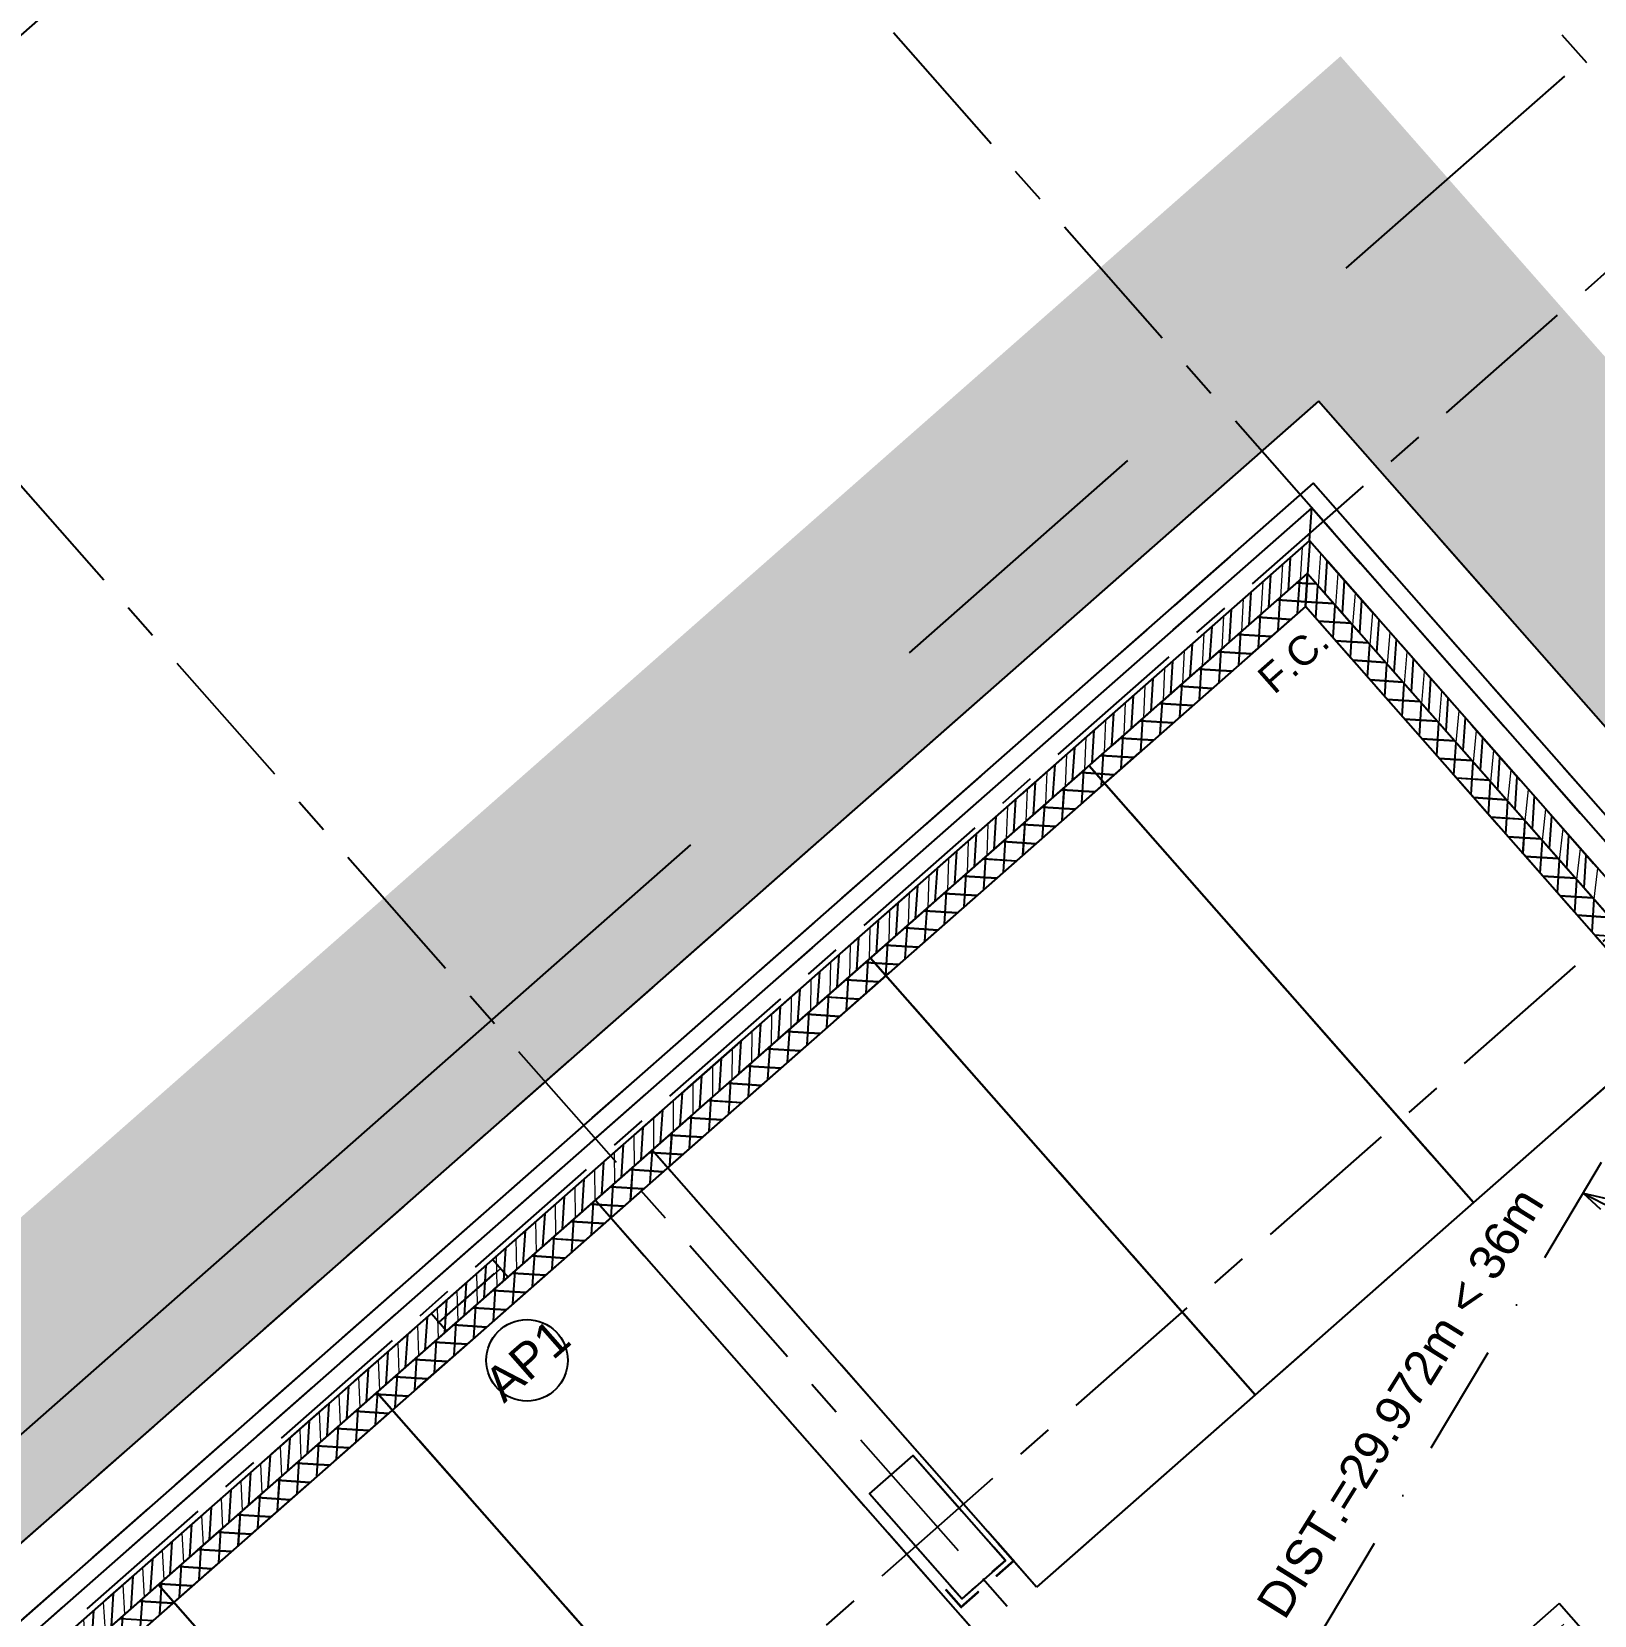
# Model space of a CAD drawing. Header units: millimetres. Extents: x 833946797 to 834440930, y 817746008 to 818399503.
# Drawn here: x 834311014 to 834324439, y 818022827 to 818036435 of the extents above; entities that cross this region are included whole.
import ezdxf
from ezdxf.enums import TextEntityAlignment as Align

# ---------------------------------------------------------------- set-up
doc = ezdxf.new("R2010")
doc.units = ezdxf.units.MM
doc.header["$LTSCALE"] = 100
for name, pattern in [('base plan(mm)$0$PHANTOM', [2.5, 1.25, -0.25, 0.25, -0.25, 0.25, -0.25]), ('DASHDOT2', [12.7, 6.35, -3.175, 0, -3.175]), ('Grid Line', [22.224999999999994, 12.7, -3.174999999999999, 3.174999999999999, -3.174999999999999]), ('Hidden', [9.524999999999999, 6.35, -3.175])]:
    doc.linetypes.add(name, pattern=pattern)
for name, color, linetype in [('+C-160', 160, 'Hidden'), ('A-COLS', 3, 'Continuous'), ('DLN020__', 6, 'Continuous'), ('DLN030_1', 1, 'Continuous'), ('DLN0401_', 7, 'Continuous'), ('DLN060__', 7, 'Continuous'), ('DLN210__', 7, 'Continuous'), ('DLN660', 1, 'Continuous'), ('DLN810__', 1, 'Continuous'), ('DLN914', 3, 'base plan(mm)$0$PHANTOM'), ('MOE', 6, 'DASHDOT2')]:
    doc.layers.add(name, color=color, linetype=linetype)
for name, color, linetype, lineweight in [('A-DOOR', 6, 'Continuous', 9), ('A-GENM', 6, 'Continuous', 9), ('A-WALL', 7, 'Continuous', 9), ('CORNER GUARD', 2, 'Continuous', 50)]:
    doc.layers.add(name, color=color, linetype=linetype, lineweight=lineweight)
doc.styles.add('3B50A-DLN-ARC-DWG-1002-P00-LB02$0$Standard', font='swiss.ttf')
doc.styles.get("Standard").update_dxf_attribs({"font": 'swiss.ttf'})
doc.styles.add('Swis721tBT', font='swissl.ttf')
doc.dimstyles.new('INTDIM', dxfattribs={"dimtxt": 200, "dimasz": 125, "dimexe": 100, "dimexo": 150, "dimgap": 80, "dimtad": 1, "dimdec": 0, "dimzin": 9, "dimdsep": 46, "dimtxsty": 'Swis721tBT', "dimblk": 'OPEN30', "dimcen": -125, "dimclrd": 256, "dimclre": 256, "dimclrt": 2, "dimaunit": 1, "dimadec": 1, "dimazin": 0, "dimtfac": 0.4444444444444444, "dimtdec": 0, "dimtix": 1, "dimtmove": 2, "dimatfit": 3, "dimldrblk": 'OPEN30', "dimfxl": 0, "dimtolj": 1, "dimlwd": -1, "dimlwe": -1, "dimarcsym": 0})
doc.dimstyles.new('INTDIM350', dxfattribs={"dimtxt": 350, "dimasz": 200, "dimexe": 100, "dimexo": 150, "dimgap": 100, "dimtad": 1, "dimdec": 0, "dimzin": 9, "dimdsep": 46, "dimtxsty": 'Swis721tBT', "dimblk": 'OPEN30', "dimcen": -125, "dimclrd": 256, "dimclre": 256, "dimclrt": 2, "dimaunit": 1, "dimadec": 1, "dimazin": 0, "dimtfac": 0.4444444444444444, "dimtdec": 0, "dimtix": 1, "dimtmove": 2, "dimatfit": 3, "dimldrblk": 'OPEN30', "dimfxl": 0, "dimtolj": 1, "dimlwd": -1, "dimlwe": -1, "dimarcsym": 0})
pattern_1 = [(86.3501958132782, (834380398.385704, 817998539.3520952), (-158.428018632318, 10.10571186200697), []), (176.3501958132782, (834380398.385704, 817998539.3520952), (-10.10571186200697, -158.428018632318), [])]

# ---------------------------------------------------------------- blocks, each defined once
blk = doc.blocks.new('_Open30')
at = {"color": 0, "linetype": 'ByBlock', "lineweight": -2}
for p, q in [((-1, 0.26794919), (0, 0)), ((0, 0), (-1, -0.26794919)), ((0, 0), (-1, 0))]:
    blk.add_line(p, q, dxfattribs=at)
blk = doc.blocks.new('*D27')
at = {"layer": 'Defpoints', "color": 0}
for p in [(834314455.0228885, 818040928.4805546), (834315155.7581697, 818040132.2582574), (834308299.4007286, 818035511.0719672)]:
    blk.add_point(p, dxfattribs=at)
at = {"layer": 'DLN030_1', "linetype": 'Continuous'}
for p, q in [((834314554.1218276, 818040815.8777114), (834315221.8241291, 818040057.1896954)), ((834309150.2732055, 818034846.9815075), (834315005.6210455, 818040000.1263386)), ((834308398.4996676, 818035398.4691242), (834309066.2020408, 818034639.7810266))]:
    blk.add_line(p, q, dxfattribs=at)
at = {"layer": 'DLN030_1', "xscale": 200, "yscale": 200, "zscale": 200}
for p, rotation in [((834315155.7581697, 818040132.2582574), 41.35019658541407), ((834309000.1360813, 818034714.8495888), 221.350196585414)]:
    blk.add_blockref('_Open30', p, dxfattribs=dict(at, rotation=rotation))
at = {"layer": 'DLN030_1', "color": 2, "insert": (834311889.284633, 818037637.9248666), "char_height": 400, "attachment_point": 5, "rotation": 41.350196585414075, "style": 'Swis721tBT'}
blk.add_mtext('\\A1;8200', dxfattribs=at)
blk = doc.blocks.new('*D30')
at = {"layer": 'Defpoints', "color": 0}
for p in [(834315938.6100206, 818045751.3765471), (834317314.1239, 818044188.4256722), (834265417.4671645, 818001288.9865495)]:
    blk.add_point(p, dxfattribs=at)
at = {"layer": 'DLN030_1', "linetype": 'Continuous'}
for p, q in [((834316037.7089597, 818045638.7737039), (834317380.1898594, 818044113.35711)), ((834266943.1187557, 817999858.1669255), (834317163.986776, 818044056.2937535)), ((834265516.5661036, 818001176.3837065), (834266859.047591, 817999650.9664446))]:
    blk.add_line(p, q, dxfattribs=at)
at = {"layer": 'DLN030_1', "xscale": 200, "yscale": 200, "zscale": 200}
for p, rotation in [((834317314.1239, 818044188.4256722), 41.35019658541407), ((834266792.9816316, 817999726.0350068), 221.350196585414)]:
    blk.add_blockref('_Open30', p, dxfattribs=dict(at, rotation=rotation))
at = {"layer": 'DLN030_1', "color": 2, "insert": (834291094.813788, 818022092.5010924), "char_height": 400, "attachment_point": 1, "rotation": 41.350196585414075, "line_spacing_factor": 0.9385317878468563, "style": 'Swis721tBT'}
blk.add_mtext('\\A1;67300', dxfattribs=at)
blk = doc.blocks.new('DLN_Parking - Parking - 2500 x 5000 _WL_-V11-Car Park_B2_F')
at = {"layer": 'DLN660'}
for p, q in [((0, 0), (0, 4999.995340003706)), ((2500.000000000001, 4999.995340003695), (2500, 0)), ((2500, 0), (0, 0))]:
    blk.add_line(p, q, dxfattribs=at)
blk = doc.blocks.new('CORNER GUARD')
at = {"layer": 'CORNER GUARD', "color": 0, "const_width": 20}
blk.add_lwpolyline([(-150.0000007152557, -49.99999976158142), (49.99999976158142, -49.99999988079071), (49.99999952316284, 150.0000001192093)], dxfattribs=at)
at = {"layer": 'Defpoints', "color": 0}
blk.add_lwpolyline([(-150.0000007152557, 1.192092895507812e-07), (-4.76837158203125e-07, 2.384185791015625e-07), (-4.76837158203125e-07, 150.0000001192093)], dxfattribs=at)
blk = doc.blocks.new('*D107')
at = {"layer": 'Defpoints', "color": 0, "ltscale": 1.5}
for p in [(834325278.5516342, 818028024.6073719), (834325278.5516539, 818028024.6073276), (834324874.8397814, 818026242.3609655), (834327141.4056803, 818023699.8312864), (834311334.0207433, 818004629.1854335)]:
    blk.add_point(p, dxfattribs=at)
at = {"layer": 'MOE', "linetype": 'Continuous', "ltscale": 1.5}
blk.add_arc((834325278.5516535, 818028024.6073269), 1827.398524722013, 245.4773868327297, 287.029595747944, dxfattribs=at)
at = {"layer": 'MOE', "ltscale": 1.5, "xscale": 200, "yscale": 200, "zscale": 200}
for p, rotation in [((834324342.9412954, 818026454.8880444), 152.3404458036326), ((834326001.4727956, 818026346.2836422), 20.16653677704103)]:
    blk.add_blockref('_Open30', p, dxfattribs=dict(at, rotation=rotation))
at = {"layer": 'MOE', "color": 2, "ltscale": 1.5, "insert": (834325177.4326077, 818026480.3870243), "char_height": 350, "attachment_point": 5, "rotation": 356.2534912898472, "style": 'Swis721tBT'}
blk.add_mtext('\\A1;{\\C1;>30%%D}', dxfattribs=at)
blk = doc.blocks.new('A$C029C5A43')
at = {"layer": '+C-160'}
for p, q in [((85920.96153235435, 92815.69955384731, -0.07028772469116416), (21520.96153783798, 92815.69955420494, -0.07028772469116418)), ((85420.9615240097, 92315.69955432415, -0.07028772469116416), (22020.96153759956, 92315.69955408573, -0.07028772469116418)), ((85420.96125006676, 78913.99530005455, -0.07028772469116416), (85420.9615240097, 92315.69955432415, -0.07028772469116416)), ((85270.9615392685, 92165.69955408573), (25570.96153736115, 92165.69955348969)), ((85070.96153116226, 91965.6995537281), (85270.9615392685, 92165.69955408573)), ((85070.96153116226, 91965.6995537281), (85270.9615392685, 92165.69955408573)), ((85270.9615392685, 92165.69955408573), (85270.96185994148, 78826.79892420769)), ((25570.96153736115, 91965.6995549202), (85070.96153116226, 91965.6995537281)), ((70956.89928913116, 91765.29948079586), (71156.89950656891, 91965.29969835281)), ((71181.40569090843, 91765.29947984219), (71381.40590953827, 91965.29969847202)), ((71405.91209292412, 91765.29947888851), (71605.91231250763, 91965.29969835281)), ((71630.41849517822, 91765.29947817326), (71830.41871547699, 91965.29969847202)), ((71854.92489719391, 91765.29947698116), (72054.92511868477, 91965.29969847202)), ((72079.4312992096, 91765.29947626591), (72279.43152141571, 91965.29969847202)), ((72303.93770122528, 91765.29947519302), (72503.93792438507, 91965.29969835281)), ((72528.44410324097, 91765.29947423935), (72728.44432735443, 91965.29969835281)), ((72752.95050549507, 91765.29947328568), (72952.95073056221, 91965.29969835281)), ((72977.45690751076, 91765.29947221279), (73177.45713376999, 91965.2996982336)), ((73201.96330976486, 91765.29947149754), (73401.96353673935, 91965.29969847202)), ((73426.46971178055, 91765.29947042465), (73626.46993970871, 91965.29969835281)), ((73650.97611379623, 91765.29946947098), (73850.97634267807, 91965.29969859123)), ((73875.48251581192, 91765.2994683981), (74075.48274564743, 91965.29969835281)), ((74099.9889178276, 91765.29946756363), (74299.98914861679, 91965.29969835281)), ((74324.49531984329, 91765.29946649075), (74524.49555182457, 91965.29969835281)), ((74549.00172185898, 91765.29946553707), (74749.00195479393, 91965.29969835281)), ((74773.50812411308, 91765.2994647026), (74973.50835776329, 91965.29969835281)), ((74998.01452612877, 91765.29946362972), (75198.01476073265, 91965.29969847202)), ((75020.08653593063, 91965.69944930077, 0.002197837444043602), (75020.08653783798, 91765.69944882393, 0.002197837444043602)), ((75020.08653664589, 91865.69944918156, 0.002197837444043602), (75721.83653759956, 91865.69945430756, 0.002197837444043602)), ((75222.52092814445, 91765.29946279526), (75422.52116394043, 91965.29969835281)), ((75447.02733039856, 91765.29946160316), (75647.02756690979, 91965.29969835281)), ((75671.53373241425, 91765.2994607687), (75871.53396987915, 91965.29969835281)), ((75721.83653664589, 91965.69945824146, 0.002197837444043602), (75721.83653831482, 91765.69945847988, 0.002197837444043602)), ((75896.04013442993, 91765.29945969582), (76096.04037284851, 91965.2996982336)), ((76120.54653644562, 91765.29945886135), (76320.54677581787, 91965.29969835281)), ((76345.0529384613, 91765.29945778847), (76545.05317878723, 91965.29969835281)), ((76569.55934047699, 91765.2994568348), (76769.55958175659, 91965.2996982336)), ((76794.06574249268, 91765.29945588112), (76994.06598520279, 91965.2996982336)), ((77018.57214450836, 91765.29945480824), (77218.57238793373, 91965.29969835281)), ((77243.07854652405, 91765.29945397377), (77443.07879114151, 91965.29969835281)), ((77467.58494853973, 91765.2994530201), (77667.58519411087, 91965.2996982336)), ((77692.09135103226, 91765.29945206642), (77892.09159708023, 91965.29969835281)), ((78522.71153855324, 91965.69955253601), (77820.96153831482, 91965.69955694675)), ((78522.71154022217, 91965.69935441017), (77820.96153950691, 91965.6993585825)), ((77916.59775304794, 91765.29945111275), (78116.59800004959, 91965.2996981144)), ((78141.10415506363, 91765.29945015907), (78341.10440325737, 91965.2996982336)), ((78365.61055707932, 91765.2994492054), (78565.61080622673, 91965.2996982336)), ((78590.116959095, 91765.29944825172), (78790.11720943451, 91965.29969835281)), ((78814.62336111069, 91765.29944729805), (79014.62361240387, 91965.2996982336)), ((79039.12976336479, 91765.29944634438), (79239.13001537323, 91965.29969835281)), ((79263.63616538048, 91765.29944550991), (79463.63641834259, 91965.29969835281)), ((79488.14256763458, 91765.29944443703), (79688.14282131195, 91965.29969835281)), ((79712.64896941185, 91765.29944336414), (79912.64922428131, 91965.2996982336)), ((79937.15537166595, 91765.29944252968), (80137.15562725067, 91965.2996982336)), ((80161.66177368164, 91765.2994414568), (80361.66203022003, 91965.2996982336)), ((80386.16817569733, 91765.29944074154), (80586.16843318939, 91965.2996982336)), ((80610.67457771301, 91765.29943954945), (80810.67483639717, 91965.29969835281)), ((80835.1809797287, 91765.29943859577), (81035.18123936653, 91965.2996981144)), ((81059.68738174438, 91765.2994376421), (81259.68764257431, 91965.2996982336)), ((81284.19378399849, 91765.29943680763), (81484.19404554367, 91965.2996982336)), ((81508.7001862526, 91765.29943573475), (81708.70044851303, 91965.2996982336)), ((81733.20658826828, 91765.29943478107), (81933.20685148239, 91965.2996982336)), ((81957.71299028397, 91765.29943394661), (82157.71325445175, 91965.2996981144)), ((82182.21939229965, 91765.29943287373), (82382.21965742111, 91965.2996982336)), ((82406.72579431534, 91765.29943215847), (82606.72606039047, 91965.2996981144)), ((82631.23219633102, 91765.29943096638), (82831.23246359825, 91965.2996981144)), ((82855.73859834671, 91765.2994300127), (83055.7388663292, 91965.2996981144)), ((83080.2450003624, 91765.29942893982), (83280.24526953697, 91965.2996981144)), ((83304.7514026165, 91765.29942810535), (83504.75167274475, 91965.2996981144)), ((83529.2578048706, 91765.29942703247), (83729.25807571411, 91965.2996982336)), ((83753.76420688629, 91765.2994260788), (83953.76447868347, 91965.2996981144)), ((83978.27060890198, 91765.29942524433), (84178.27088165283, 91965.2996981144)), ((84202.77701091766, 91765.29942417145), (84402.77728462219, 91965.2996982336)), ((84427.28341293335, 91765.29942321777), (84627.28368759155, 91965.2996981144)), ((84651.78981494904, 91765.29942238331), (84851.79009079933, 91965.2996982336)), ((84870.96127033234, 91759.96447491646), (85070.96153140068, 91959.9647358656)), ((85070.96126890182, 78708.59431290627), (85070.96153116226, 91965.6995537281)), ((35020.96153736115, 91765.69955408573), (84870.96154689789, 91765.69955408573)), ((71336.09509420395, 91565.69955134392), (71536.09509706497, 91765.69955396652)), ((71706.71918439865, 91565.69955122471), (71506.71918177605, 91765.69955396652)), ((71560.60149717331, 91565.69955146313), (71760.60150003433, 91765.69955408573)), ((71720.96153712273, 86765.70421397686), (71720.96153736115, 91765.69955396652)), ((71720.96153759956, 91765.69955396652), (71720.96153759956, 86765.70421397686)), ((71931.22558736801, 91565.6995511055), (71731.22558450699, 91765.69955396652)), ((71785.10790014267, 91565.69955134392), (71985.10790324211, 91765.69955408573)), ((72155.73199033737, 91565.69955122471), (71955.73198771477, 91765.69955408573)), ((72009.61430311203, 91565.69955134392), (72209.61430621147, 91765.69955408573)), ((72380.23839330673, 91565.69955122471), (72180.23839044571, 91765.69955396652)), ((72234.12070655823, 91565.69955122471), (72434.12070941925, 91765.69955408573)), ((72604.74479627609, 91565.69955122471), (72404.74479341507, 91765.69955396652)), ((72458.62710952759, 91565.69955134392), (72658.62711238861, 91765.69955420494)), ((72829.25119924545, 91565.69955134392), (72629.25119662285, 91765.69955396652)), ((72683.13351249695, 91565.69955134392), (72883.13351535797, 91765.69955408573)), ((73053.75760221481, 91565.69955134392), (72853.75759935379, 91765.69955384731)), ((72907.63991546631, 91565.69955122471), (73107.63991856575, 91765.69955396652)), ((73278.26400518417, 91565.69955134392), (73078.26400232315, 91765.69955396652)), ((73132.14631867409, 91565.69955134392), (73332.14632153511, 91765.69955408573)), ((73502.77040815353, 91565.69955122471), (73302.77040529251, 91765.69955408573)), ((73356.65272188187, 91565.69955134392), (73556.65272474289, 91765.69955420494)), ((73727.2768111229, 91565.69955122471), (73527.27680850029, 91765.69955396652)), ((73581.15912485123, 91565.69955122471), (73781.15912771225, 91765.69955408573)), ((73951.78321409225, 91565.6995511055), (73751.78321123123, 91765.69955396652)), ((73805.66552829742, 91565.69955122471), (74005.66553092003, 91765.69955408573)), ((74176.28961706161, 91565.69955122471), (73976.28961443901, 91765.69955408573)), ((74030.17193102837, 91565.69955122471), (74230.17193388939, 91765.69955396652)), ((74400.79602003098, 91565.69955122471), (74200.79601716995, 91765.69955396652)), ((74220.96153688431, 86765.70421409607), (74220.96153688431, 91765.69955408573)), ((74220.96153736115, 91765.69955384731), (74220.96153736115, 86765.70421397686)), ((74254.67833423615, 91565.69955134392), (74454.67833709717, 91765.69955408573)), ((74625.30242300034, 91565.69955122471), (74425.30242013931, 91765.69955408573)), ((74479.1847372055, 91565.69955134392), (74679.18474006653, 91765.69955408573)), ((74849.8088259697, 91565.69955122471), (74649.80882334709, 91765.69955396652)), ((74703.69114017487, 91565.69955122471), (74903.6911432743, 91765.69955396652)), ((75074.31522893906, 91565.69955134392), (74874.31522631645, 91765.69955384731)), ((74928.19754338264, 91565.69955122471), (75128.19754648209, 91765.69955420494)), ((75298.82163190842, 91565.6995511055), (75098.8216290474, 91765.69955396652)), ((75152.70394659042, 91565.69955122471), (75352.70394945145, 91765.69955408573)), ((75523.32803487778, 91565.69955122471), (75323.32803225517, 91765.69955408573)), ((75377.21034955978, 91565.69955134392), (75577.2103524208, 91765.69955408573)), ((75747.83443784714, 91565.69955122471), (75547.83443498611, 91765.69955384731)), ((75601.71675252914, 91565.69955122471), (75801.71675539017, 91765.69955396652)), ((75972.3408408165, 91565.69955122471), (75772.34083795547, 91765.69955396652)), ((75826.22315573692, 91565.69955134392), (76026.22315859795, 91765.69955408573)), ((76196.84724378586, 91565.6995511055), (75996.84724092484, 91765.69955396652)), ((76050.72955870628, 91565.6995511055), (76250.72956180573, 91765.69955408573)), ((76421.35364675522, 91565.69955122471), (76221.3536438942, 91765.69955396652)), ((76275.23596191406, 91565.69955134392), (76475.23596477509, 91765.69955408573)), ((76645.86004972458, 91565.6995511055), (76445.86004686356, 91765.69955396652)), ((76499.74236488342, 91565.69955122471), (76699.74236798286, 91765.69955408573)), ((76870.36645269394, 91565.69955122471), (76670.36645007133, 91765.69955396652)), ((76720.96153688431, 91765.69955408573), (76720.96153688431, 86765.70421409607)), ((76724.2487680912, 91565.69955122471), (76924.24877095222, 91765.69955408573)), ((77094.8728556633, 91565.6995511055), (76894.87285280228, 91765.69955396652)), ((76948.75517129898, 91565.69955134392), (77148.75517416, 91765.69955408573)), ((77319.37925863266, 91565.6995511055), (77119.37925577164, 91765.69955408573)), ((77173.26157426834, 91565.69955122471), (77373.26157712936, 91765.69955408573)), ((77543.88566160202, 91565.69955122471), (77343.88565897942, 91765.69955408573)), ((77370.96153616905, 86765.70421409607), (77370.96153640747, 91765.69955420494)), ((77397.7679772377, 91565.6995511055), (77597.76798033714, 91765.69955408573)), ((77768.39206457138, 91565.69955122471), (77568.39206194878, 91765.69955384731)), ((77622.27438020706, 91565.69955122471), (77822.27438306808, 91765.69955420494)), ((77992.89846754074, 91565.69955122471), (77792.89846467972, 91765.69955396652)), ((77846.78078341484, 91565.69955122471), (78046.78078651428, 91765.69955408573)), ((78217.4048705101, 91565.69955122471), (78017.40486764908, 91765.69955396652)), ((78071.2871863842, 91565.69955134392), (78271.28718948364, 91765.69955396652)), ((78441.91127347946, 91565.69955122471), (78241.91127061844, 91765.69955396652)), ((78295.79358959198, 91565.69955122471), (78495.793592453, 91765.69955396652)), ((78666.41767644882, 91565.6995511055), (78466.4176735878, 91765.69955396652)), ((78520.29999279976, 91565.69955122471), (78720.2999958992, 91765.69955420494)), ((78890.92407941818, 91565.6995511055), (78690.92407679558, 91765.69955408573)), ((78744.80639576912, 91565.69955122471), (78944.80639863014, 91765.69955420494)), ((79115.43048238754, 91565.6995511055), (78915.43047952652, 91765.69955396652)), ((78969.3127989769, 91565.69955122471), (79169.31280183792, 91765.69955396652)), ((79339.9368853569, 91565.6995511055), (79139.93688249588, 91765.69955408573)), ((79193.81920194626, 91565.69955122471), (79393.81920480728, 91765.69955408573)), ((79564.44328832626, 91565.6995511055), (79364.44328546524, 91765.69955408573)), ((79418.32560491562, 91565.6995511055), (79618.32560801506, 91765.69955396652)), ((79788.94969129562, 91565.69955122471), (79588.9496884346, 91765.69955408573)), ((79642.83200788498, 91565.69955122471), (79842.83201098442, 91765.69955408573)), ((80013.45609426498, 91565.69955098629), (79813.45609140396, 91765.69955384731)), ((79867.33841133118, 91565.69955122471), (80067.3384141922, 91765.69955408573)), ((79870.96153593063, 86765.70421421528), (79870.96153593063, 91765.69955420494)), ((79870.96153640747, 91765.69955408573), (79870.96153616905, 86765.70421409607)), ((80237.96249723434, 91565.69955122471), (80037.96249461174, 91765.69955396652)), ((80091.84481430054, 91565.69955122471), (80291.84481716156, 91765.69955408573)), ((80462.4689002037, 91565.69955122471), (80262.46889734268, 91765.69955384731)), ((80316.35121750832, 91565.69955134392), (80516.35122036934, 91765.69955420494)), ((80686.97530317307, 91565.6995511055), (80486.97530031204, 91765.69955396652)), ((80540.85762023926, 91565.6995511055), (80740.85762357712, 91765.69955408573)), ((80911.48170614243, 91565.6995511055), (80711.4817032814, 91765.69955396652)), ((80765.36402344704, 91565.69955122471), (80965.36402654648, 91765.69955396652)), ((81135.98810911179, 91565.6995511055), (80935.98810625076, 91765.69955396652)), ((80989.87042665482, 91565.6995511055), (81189.87042951584, 91765.69955408573)), ((81360.49451208115, 91565.69955098629), (81160.49450922012, 91765.69955396652)), ((81214.37682962418, 91565.6995511055), (81414.3768324852, 91765.69955408573)), ((81585.0009150505, 91565.6995511055), (81385.00091218948, 91765.69955408573)), ((81438.88323259354, 91565.69955122471), (81638.88323569298, 91765.69955420494)), ((81809.50731801987, 91565.6995511055), (81609.50731515884, 91765.69955396652)), ((81663.38963580132, 91565.6995511055), (81863.38963890076, 91765.69955408573)), ((82034.01372098923, 91565.6995511055), (81834.0137181282, 91765.69955396652)), ((81887.89603877068, 91565.69955122471), (82087.89604187012, 91765.69955420494)), ((82258.52012395859, 91565.69955122471), (82058.52012133598, 91765.69955396652)), ((82112.40244197845, 91565.6995511055), (82312.40244483948, 91765.69955396652)), ((82483.02652692795, 91565.6995511055), (82283.02652406693, 91765.69955384731)), ((82336.90884494781, 91565.69955122471), (82536.90884804726, 91765.69955408573)), ((82370.96153593063, 91765.69955420494), (82370.96153593063, 86765.70421433449)), ((82370.96153593063, 86765.70421409607), (82370.96153593063, 91765.69955408573)), ((82707.53292989731, 91565.6995511055), (82507.53292703629, 91765.69955396652)), ((82561.41524839401, 91565.69955122471), (82761.41525125504, 91765.69955408573)), ((82932.03933286667, 91565.6995511055), (82732.03933000565, 91765.69955396652)), ((82785.92165112495, 91565.69955122471), (82985.9216542244, 91765.69955408573)), ((83156.54573583603, 91565.6995511055), (82956.54573321342, 91765.69955396652)), ((83010.42805433273, 91565.6995511055), (83210.42805719376, 91765.69955408573)), ((83381.05213880539, 91565.6995511055), (83181.05213594437, 91765.69955396652)), ((83234.9344573021, 91565.6995511055), (83434.93446063995, 91765.69955396652)), ((83605.55854177475, 91565.6995511055), (83405.55853891373, 91765.69955408573)), ((83459.44086050987, 91565.69955122471), (83659.44086360931, 91765.69955396652)), ((83830.06494474411, 91565.6995511055), (83630.0649421215, 91765.69955408573)), ((83683.94726371765, 91565.6995511055), (83883.94726657867, 91765.69955408573)), ((84054.57134771347, 91565.6995511055), (83854.57134485245, 91765.69955396652)), ((83908.45366668701, 91565.6995511055), (84108.45366954803, 91765.69955408573)), ((84279.07775068283, 91565.69955098629), (84079.07774782181, 91765.69955396652)), ((84132.96006965637, 91565.6995511055), (84332.96007275581, 91765.69955408573)), ((84503.58415365219, 91565.6995511055), (84303.58415079117, 91765.69955396652)), ((84357.46647286415, 91565.6995511055), (84557.46647596359, 91765.69955408573)), ((84699.52604675293, 91594.26406097412), (84528.09055376053, 91765.69955396652)), ((84581.97287607193, 91565.6995511055), (84781.97287893295, 91765.69955408573)), ((84670.9615354538, 91565.69955098629), (84870.96154642105, 91765.69955396652)), ((84870.96154689789, 91765.69955408573), (84670.9615354538, 91565.69955098629)), ((84811.7792506218, 91706.51726031303), (84752.59695672989, 91765.69955396652)), ((84870.96126937866, 91765.69927668571, -0.07028772469116415), (84870.96126794815, 78588.84472715855, -0.07028772469116415)), ((84870.96128082275, 91535.4580821991), (85070.96152734756, 91735.45832848549)), ((84870.96154642105, 91765.69955396652), (84870.96189045906, 78588.84472715855)), ((84870.96153569221, 91765.69955408573), (84870.96153593063, 86765.70421409607)), ((85070.9612686634, 91765.6992765665, -0.07028772469116415), (85070.96126794815, 78708.59431242943, -0.07028772469116415)), ((84670.96153497696, 91430.1818073988), (84870.96155023575, 91630.18182229996)), ((84870.96155548096, 91422.8285522461), (84699.52604675293, 91594.26406097412)), ((84870.96154928207, 91647.33496117592), (84811.7792506218, 91706.51726031303)), ((84670.9615354538, 91565.69955098629), (35020.96153712273, 91565.69955170155)), ((84670.96150684357, 78588.84472751617), (84670.9615354538, 91565.69955098629)), ((84870.96129155159, 91310.95168983936), (85070.9615225792, 91510.95192110538)), ((84670.96153450012, 91205.67540383339), (84870.9615559578, 91405.67542517185)), ((84870.961561203, 91198.32214343548), (84670.96153521538, 91398.32216954231)), ((84670.9615342617, 90981.1690005064), (84870.96156167984, 91181.16902792454)), ((84870.96156716347, 90973.81573438644), (84670.96153450012, 91173.81576681137)), ((84870.96130228043, 91086.44529747963), (85070.96151828766, 91286.44551348686)), ((84870.96131277084, 90861.93890500069), (85070.96151399612, 91061.93910598755)), ((84670.96153378487, 90756.662596941), (84870.9615676403, 90956.66263091564)), ((84870.96157312393, 90749.30932557583), (84670.96153402328, 90949.30936431885)), ((84870.96132326126, 90637.43251264095), (85070.96150922775, 90837.43269860744)), ((84670.96153306961, 90532.156193614), (84870.96157360077, 90732.15623390675)), ((84870.96157884598, 90524.80291640759), (84670.96153354645, 90724.80296182632)), ((84670.96153259277, 90307.6497900486), (84870.96157932281, 90507.64983677864)), ((84870.96158456802, 90300.29650759697), (84670.96153306961, 90500.2965593338)), ((84870.9613339901, 90412.9261200428), (85070.96150493622, 90612.92629098892)), ((84870.96134448051, 90188.41972756386), (85070.96150064468, 90388.41988372803)), ((84670.96153211594, 90083.1433866024), (84870.96158504486, 90283.14343965054)), ((84870.96159052849, 90075.79009854794), (84670.96153259277, 90275.79015660286)), ((84870.96135520935, 89963.91333520412), (85070.96149635315, 90163.91347622871)), ((84670.96153187752, 89858.63698327541), (84870.96159124374, 90058.63704240322)), ((84870.96159648895, 89851.28368973732), (84670.96153211594, 90051.28375411034)), ((84670.96153116226, 89634.13057971), (84870.96159696579, 89834.13064539433)), ((84870.961602211, 89626.77728068829), (84670.9615316391, 89826.7773513794)), ((84870.96136569977, 89739.40694284439), (85070.96149158478, 89939.4070687294)), ((84870.96137619019, 89514.90055036545), (85070.96148729324, 89714.9006613493)), ((84670.96153068542, 89409.62417602539), (84870.96160292625, 89609.62424826622)), ((84870.96160840988, 89402.27087175846), (84670.96153116226, 89602.27094888687)), ((84870.96138691902, 89290.39415800571), (85070.96148252487, 89490.39425384998)), ((84670.96153020859, 89185.1177726984), (84870.9616086483, 89385.11785125732)), ((84870.96161413193, 89177.76446270943), (84670.96153068542, 89377.76454639435)), ((84670.96152973175, 88960.6113692522), (84870.96161460876, 89160.61145401001)), ((84870.96161985397, 88953.25805389881), (84670.96153020859, 89153.25814378262)), ((84870.96139764786, 89065.88776552677), (85070.96147823334, 89265.88784623146)), ((84870.96140813828, 88841.38137316704), (85070.96147370338, 89041.38143885136)), ((84670.96152925491, 88736.10496580601), (84870.96162033081, 88936.1050568819)), ((84870.96162581444, 88728.75164484978), (84670.96152973175, 88928.75174117088)), ((84870.96141886711, 88616.8749806881), (85070.96146965027, 88816.87503147125)), ((84670.96152877808, 88511.59856235981), (84870.96162629128, 88711.59865987301)), ((84870.96163153648, 88504.24523603916), (84670.96152925491, 88704.24533843994)), ((84870.96142935753, 88392.36858820915), (85070.96146512032, 88592.36862385273)), ((84670.96152830124, 88287.0921587944), (84870.96163225174, 88487.0922627449)), ((84870.96163749695, 88279.73882710934), (84670.96152877808, 88479.73893594742)), ((76820.96153664589, 87115.69955408573, -0.07028772469116415), (76820.96153640747, 88315.69955396652, -0.07028772469116415)), ((76820.96153640747, 88315.69955396652, -0.07028772469116415), (77320.96153616905, 88315.69955420494, -0.07028772469116415)), ((76820.96153640747, 88315.69955420494, -0.07028772469116415), (77320.96153664589, 88315.69955408573, -0.07028772469116415)), ((76820.96153712273, 87115.69955396652, -0.07028772469116415), (76820.96153640747, 88315.69955420494, -0.07028772469116415)), ((77320.96153616905, 88315.69955420494, -0.07028772469116415), (77320.96153664589, 87115.69955456257, -0.07028772469116415)), ((77320.96153664589, 88315.69955408573, -0.07028772469116415), (77320.96153664589, 87115.69955432415, -0.07028772469116415)), ((84870.96143984795, 88167.86219584942), (85070.96146059036, 88367.86221659184)), ((84670.9615278244, 88062.58575546741), (84870.96163797379, 88262.5858656168)), ((84870.961643219, 88055.2324180603), (84670.96152806282, 88255.23253321648)), ((84670.96152734756, 87838.07935190201), (84870.96164393425, 88038.0794684887)), ((84870.96164941788, 87830.72600901127), (84670.96152758598, 88030.72613096237)), ((76770.96153640747, 87065.69956922531), (76770.96153640747, 87265.6995691061)), ((76820.96153640747, 87115.69956934452), (76820.96153640747, 87265.69956922531)), ((77320.96153688431, 87115.69956946373, -0.07028772469116416), (77320.96153688431, 87265.69956934452, -0.07028772469116416)), ((77370.96153688431, 87065.69956934452, -0.07028772469116416), (77370.96153688431, 87265.69956946373, -0.07028772469116416)), ((77320.96153664589, 87115.69955456257, -0.07028772469116415), (76820.96153664589, 87115.69955408573, -0.07028772469116415)), ((77320.96153664589, 87115.69955432415, -0.07028772469116415), (76820.96153712273, 87115.69955396652, -0.07028772469116415)), ((76970.96153688431, 87115.69956922531), (76820.96153640747, 87115.69956934452)), ((77170.96153640747, 87115.69956934452, -0.07028772469116416), (77320.96153688431, 87115.69956946373, -0.07028772469116416)), ((76970.96153688431, 87065.69956934452), (76770.96153640747, 87065.69956922531)), ((77170.96153640747, 87065.69956946373, -0.07028772469116416), (77370.96153688431, 87065.69956934452, -0.07028772469116416)), ((79870.96153616905, 86765.70421409607), (77370.96153616905, 86765.70421409607)), ((82370.96153593063, 86765.70421433449), (79870.96153593063, 86765.70421421528)), ((84870.96153593063, 86765.70421409607), (82370.96153593063, 86765.70421409607)), ((80648.74390363693, 83694.64472591877), (79508.07025814056, 83694.64472460747)), ((80648.74390411377, 83381.73172152042), (80648.74390363693, 83694.64472591877))]:
    blk.add_line(p, q, dxfattribs=at)
at = {"layer": '+C-160', "lineweight": 18}
for p, q in [((85920.96171236038, 79197.29799163342, -0.07028772469116415), (85920.96153211594, 92815.69955408573, -0.0702877248404548)), ((85070.96153116226, 91965.6995537281), (25570.96153736115, 91965.6995549202, -0.07028772418778888)), ((85070.96153068542, 91965.69955348969, -0.09328327408423269), (25570.96153688431, 91965.69955396652, -0.0932832740842326)), ((84870.96154642105, 91765.69955384731, -0.09328327408423272), (25570.96153783798, 91765.69953024387, -0.07028772357193706)), ((59470.96153783798, 91765.69955384731), (77820.96153831482, 91765.69939601421)), ((78522.71153879166, 91765.69959139824), (84870.96153569221, 91765.69955408573)), ((76820.96153593063, 88315.69955408573), (77320.96153616905, 88315.69955420494)), ((76820.96153616905, 87115.69955396652), (76820.96153593063, 88315.69955408573)), ((77320.96153616905, 88315.69955420494), (77320.96153616905, 87115.69955408573)), ((77320.96153616905, 87115.69955408573), (76820.96153616905, 87115.69955396652))]:
    blk.add_line(p, q, dxfattribs=at)
at = {"layer": '+C-160', "lineweight": 13}
for p, q in [((75020.08653497696, 91765.6995587349, 0.002197837444043602), (75020.0865354538, 91965.69955849648, 0.002197837444043602)), ((75020.08653497696, 91765.69944918156, 0.002197837444043602), (75020.08653640747, 91965.69944930077, 0.002197837444043602)), ((75721.83653593063, 91765.69955456257, 0.002197837444043602), (75721.83653593063, 91965.69955432415, 0.002197837444043602)), ((75721.83653640747, 91765.69944524765, 0.002197837444043602), (75721.83653616905, 91965.69944512844, 0.002197837444043602))]:
    blk.add_line(p, q, dxfattribs=at)
at = {"layer": '+C-160', "linetype": 'Hidden'}
for p, q in [((59370.96155166626, 91765.69955396652), (84870.96126914024, 91765.6992764473)), ((84870.96126914024, 91765.6992764473), (84870.96189069748, 78588.84472715855))]:
    blk.add_line(p, q, dxfattribs=at)
blk = doc.blocks.new('Leader Mark')
blk.add_lwpolyline([(-1140.673645496368, 156.4565020799637), (0, 156.4565020799637), (0, -156.4565023183823), (-1140.673645496368, -156.4565023183823)], close=True)
blk.add_leader([(-51.64941692352295, -4.386877775192261), (-1051.649416923523, -4.386877775192261)], dimstyle='INTDIM350', override={"dimasz": 300, "dimgap": 100, "dimtad": 0, "dimldrblk": 'Open30'})

msp = doc.modelspace()

# ---------------------------------------------------------------- hatches: boundary and pattern name
at = {"layer": 'A-WALL'}
h = msp.add_hatch(dxfattribs=at)
h.set_pattern_fill('ANSI31', scale=50, angle=-6.361109362927034e-15)
h.set_pattern_definition([(86.3501958279957, (-1.192092895507812e-07, 1.192092895507812e-07), (-158.4280186349138, 10.10571182131174), [])])
edge = h.paths.add_edge_path()
edge.add_line((834373398.9201546, 817975260.548027), (834373587.7881666, 817975426.7660248))
edge.add_line((834373587.7881668, 817975426.7660248), (834373233.2643241, 817980497.9923743))
edge.add_line((834373233.2643241, 817980497.9923743), (834338943.7585428, 818019460.0237285))
edge.add_arc((834332615.6261824, 818013879.7363707), 8437.112430546018, 41.40656209306128, 102.7631053202158)
edge.add_line((834330751.6949148, 818022108.3830634), (834321993.2614791, 818032060.3016281))
edge.add_line((834321993.2614793, 818032060.3016281), (834277327.4665351, 817992751.0563895))
edge.add_line((834277327.466535, 817992751.0563895), (834277459.5984685, 817992600.9192455))
edge.add_line((834277459.5984687, 817992600.9192456), (834321975.2562567, 818031778.0322049))
edge.add_line((834321975.2562566, 818031778.0322047), (834330680.6719674, 818021886.3572645))
edge.add_arc((834332615.6256013, 818013879.7351375), 8237.113781559863, 41.40793444522251, 103.58612611412508, ccw=False)
edge.add_line((834338793.6214172, 818019327.8918118), (834373038.4656745, 817980416.6081657))
edge.add_line((834373038.4656745, 817980416.6081657), (834373398.9201547, 817975260.5480269))
at = {"layer": 'DLN060__'}
h = msp.add_hatch(dxfattribs=at)
h.set_pattern_fill('EARTH', color=251, scale=150, angle=45.00000000000045)
h.set_pattern_definition([(86.35019582799568, (1453154.080526948, 238293.1648491621), (-889.9338408816122, 1011.202382737353), [952.4999999999997, -952.4999999999997]), (86.35019582799568, (1452797.617485166, 238315.9027007818), (-889.9338408816122, 1011.202382737353), [952.4999999999997, -952.4999999999997]), (86.35019582799568, (1452441.154443264, 238338.6405525208), (-889.9338408816122, 1011.202382737353), [952.4999999999997, -952.4999999999997]), (176.3501958279956, (1452329.91271317, 238465.0408502817), (-1011.202382737353, -889.9338408816122), [952.4999999999997, -952.4999999999997]), (176.3501958279956, (1452352.650564909, 238821.5038923025), (-1011.202382737353, -889.9338408816122), [952.4999999999997, -952.4999999999997]), (176.3501958279956, (1452375.388416171, 239177.9669340849), (-1011.202382737353, -889.9338408816122), [952.4999999999997, -952.4999999999997])])
edge = h.paths.add_edge_path()
edge.add_line((834303001.7276638, 817954269.3640027), (834304578.4320031, 817955656.4492704))
edge.add_line((834304578.4320035, 817955656.4492706), (834331037.8483403, 817925591.4898139))
edge.add_line((834331037.84834, 817925591.4898137), (834375206.4562329, 817964463.1732086))
edge.add_line((834375206.4562325, 817964463.1732087), (834374060.8627851, 817980844.7536951))
edge.add_line((834374060.8627853, 817980844.7536948), (834339581.52124, 818020021.9484737))
edge.add_arc((834332615.9355372, 818013881.6562957), 9285.611030570026, 41.3967707884505, 99.60462301211987)
edge.add_line((834331066.6470942, 818023037.1069965), (834322069.7839626, 818033259.9453678))
edge.add_line((834322069.7839628, 818033259.9453679), (834273725.6293017, 817990713.4683118))
edge.add_line((834273725.6293014, 817990713.4683118), (834304578.4320035, 817955656.4492704))
edge.add_line((834304578.4320037, 817955656.4492702), (834303001.7276647, 817954269.3640032))
edge.add_line((834303001.7276647, 817954269.3640034), (834270761.539974, 817990902.8227202))
edge.add_line((834270761.5399741, 817990902.8227199), (834322258.575107, 818036224.0691499))
edge.add_line((834322258.5751069, 818036224.0691499), (834331970.2700638, 818025188.991452))
edge.add_arc((834332622.2949393, 818013717.2690969), 11490.23717038002, 42.02614068141469, 93.25305315063548, ccw=False)
edge.add_line((834341157.6965528, 818021409.6334623), (834375550.7708069, 817982329.9209781))
edge.add_line((834375550.770807, 817982329.9209781), (834377279.0058944, 817963489.7294939))
edge.add_line((834377279.0058941, 817963489.7294935), (834330848.7932926, 817922627.6645511))
edge.add_line((834330848.7932928, 817922627.6645511), (834303001.7276639, 817954269.3640026))
at = {"layer": 'DLN810__'}
h = msp.add_hatch(dxfattribs=at)
h.set_pattern_fill('ANSI37', color=256, scale=49.99999999999999, angle=4.452776554048923e-13)
h.set_pattern_definition(pattern_1)
h.paths.add_polyline_path([(834321956.9868972, 818031496.0637091), (834284685.4453993, 817998694.3153685), (834284553.313481, 817998844.4524962), (834321974.9921128, 818031778.3327615)])
h = msp.add_hatch(dxfattribs=at)
h.set_pattern_fill('ANSI37', color=256, scale=49.99999999999999, angle=4.452776554048923e-13)
h.set_pattern_definition(pattern_1)
h.paths.add_polyline_path([(834321974.9921126, 818031778.3327613), (834330680.4077983, 818021886.6574296), (834330530.2703841, 818021754.5252595), (834321956.9868972, 818031496.0637091)])

# ---------------------------------------------------------------- linework, layer by layer
at = {"layer": 'A-COLS', "color": 5}
for p, q in [((834322069.5194498, 818033260.2452258, -0.07028772469116416), (834273725.3649215, 817990713.7680243, -0.07028772469116418)), ((834322024.5064205, 818032554.5726138, -0.07028772469116416), (834274431.0375282, 817990668.7550015, -0.07028772469116418)), ((834330878.4705715, 818022494.1056402, -0.07028772469116416), (834322024.5064205, 818032554.5726138, -0.07028772469116416))]:
    msp.add_line(p, q, dxfattribs=at)
at = {"layer": 'A-COLS', "color": 5, "lineweight": 18}
msp.add_line((834331066.6470948, 818023037.1069967, -0.07028772469116415), (834322069.5194495, 818033260.2452257, -0.0702877248404548), dxfattribs=at)
at = {"layer": 'A-COLS', "lineweight": 18}
msp.add_lwpolyline([(834318211.2483528, 818023870.1576824), (834318586.5911676, 818024200.4874746), (834319379.3826683, 818023299.6647192), (834319004.0398537, 818022969.3349272)], close=True, dxfattribs=at)
at = {"layer": 'A-COLS', "elevation": -0.07028772469116415}
for points in [[(834319379.3826684, 818023299.6647198), (834319004.0398539, 818022969.3349276), (834318211.2483531, 818023870.1576827), (834318586.5911676, 818024200.4874746)], [(834318211.248353, 818023870.1576828), (834318586.5911679, 818024200.4874748), (834319379.3826685, 818023299.6647197), (834319004.0398544, 818022969.3349278)]]:
    msp.add_lwpolyline(points, close=True, dxfattribs=at)
at = {"layer": 'A-DOOR'}
msp.add_line((834314514.0159168, 818025345.3262601, 0.002197837444043602), (834315040.8095546, 818025808.9441277, 0.002197837444043602), dxfattribs=at)
for points in [[(834314974.7435929, 818025884.0126929, 0.002197837444043602), (834315106.8755106, 818025733.8755683, 0.002197837444043602)], [(834314447.9499576, 818025420.3948226, 0.002197837444043602), (834314580.0818763, 818025270.2576978, 0.002197837444043602)]]:
    msp.add_polyline3d(points, dxfattribs=at)
at = {"layer": 'A-WALL', "lineweight": 18}
for p, q in [((834321992.9973103, 818032060.6017935), (834277327.202366, 817992751.3565545, -0.07028772418778888)), ((834321992.99731, 818032060.601793, -0.09328327408423269), (834277327.2023662, 817992751.3565534, -0.0932832740842326)), ((834321974.9921125, 818031778.332761, -0.09328327408423272), (834277459.3342996, 817992601.2194107, -0.07028772357193706)), ((834317209.4520353, 818027584.3005805), (834321974.9921045, 818031778.3327543)), ((834302907.5771198, 818014997.5793234), (834316682.6585238, 818027120.6825706))]:
    msp.add_line(p, q, dxfattribs=at)
at = {"layer": 'A-WALL'}
for p, q in [((834322125.1292133, 818031910.4642862, -0.07028772469116415), (834330751.4307455, 818022108.6832278, -0.07028772469116415)), ((834321974.9920877, 818031778.3323699, -0.07028772469116415), (834330680.407331, 818021886.6570183, -0.07028772469116415)), ((834317077.3201442, 818027734.4376771), (834316550.5265007, 818027270.8198172)), ((834317077.3202763, 818027734.4375293), (834316550.5266325, 818027270.8196691))]:
    msp.add_line(p, q, dxfattribs=at)
at = {"layer": 'Defpoints', "color": 6, "linetype": 'Hidden'}
msp.add_lwpolyline([(834302832.5085673, 818014931.5133744), (834321974.9920878, 818031778.3323697), (834330680.4077985, 818021886.6574297, -0.2781902619455994)], format="xyb", dxfattribs=at)
at = {"layer": 'DLN020__', "linetype": 'Grid Line'}
for p, q in [((834382686.5655731, 817969907.8827796), (834315133.461383, 818046666.2402908)), ((834379458.6173668, 817967067.0465686), (834311905.5131766, 818043825.4040799)), ((834330794.4355128, 818039872.5998073), (834261456.5050299, 817978850.0272275)), ((834373302.995207, 817961649.6379813), (834305749.8910171, 818038407.9954922)), ((834332617.115709, 818035748.598043), (834264297.3412408, 817975622.0790212))]:
    msp.add_line(p, q, dxfattribs=at)
at = {"layer": 'DLN0401_', "color": 0}
msp.add_circle((834315269.5508615, 818025017.9349478), 349.9999999999999, dxfattribs=at)
msp.add_circle((834315269.5508615, 818025017.9349478), 349.9999999999999, dxfattribs=at)
at = {"layer": 'DLN060__', "color": 252, "elevation": -0.07028772469116415}
msp.add_lwpolyline([(834375206.4562331, 817964463.1732087), (834374060.8627862, 817980844.753696), (834339581.5211077, 818020021.9486244, 0.2600156271993366), (834331066.6470948, 818023037.1069967), (834322069.5195853, 818033260.2453452), (834273725.3649218, 817990713.7680243), (834331037.84834, 817925591.4898137), (834375206.4562331, 817964463.1732087)], format="xyb", dxfattribs=at)
at = {"layer": 'DLN060__', "color": 252}
msp.add_lwpolyline([(834374690.4162832, 817964675.0771755), (834373573.8704634, 817980641.2868936), (834339206.2343441, 818019691.5547479, 0.2684143611660056), (834330878.4705716, 818022494.1056408), (834322024.5064214, 818032554.5726142), (834274431.037528, 817990668.7550014), (834331082.5972952, 817926297.4617568), (834374690.4162832, 817964675.0771755)], format="xyb", dxfattribs=at)
at = {"layer": 'DLN210__', "lineweight": 13}
for points in [[(834315106.8754454, 818025733.8756387, 0.002197837444043602), (834314974.7435288, 818025884.0127646, 0.002197837444043602)], [(834315106.8755178, 818025733.8755571, 0.002197837444043602), (834314974.7436011, 818025884.0126828, 0.002197837444043602)], [(834314580.0818014, 818025270.2577783, 0.002197837444043602), (834314447.9498854, 818025420.3949044, 0.002197837444043602)], [(834314580.0818738, 818025270.257696, 0.002197837444043602), (834314447.949958, 818025420.394823, 0.002197837444043602)]]:
    msp.add_polyline3d(points, dxfattribs=at)
at = {"layer": 'DLN810__'}
for points in [[(834322011.0025253, 818032342.870842), (834277195.0704503, 817992901.4936795), (834277327.202366, 817992751.3565545), (834321992.9973103, 818032060.6017935)], [(834322011.0025253, 818032342.870842), (834330823.4753063, 818022329.5500392), (834330751.430746, 818022108.6832287), (834321992.9973103, 818032060.6017935)], [(834321956.9868972, 818031496.0637091), (834284685.4453993, 817998694.3153685), (834284553.313481, 817998844.4524962), (834321974.9921128, 818031778.3327615)], [(834321974.9921126, 818031778.3327613), (834330680.4077983, 818021886.6574296), (834330530.2703841, 818021754.5252595), (834321956.9868972, 818031496.0637091)]]:
    msp.add_lwpolyline(points, close=True, dxfattribs=at)
at = {"layer": 'DLN914', "ltscale": 100}
msp.add_lwpolyline([(834108001.0001659, 818027126.9998553, 0.5997319357281573), (834250993.0001659, 817971638.9998559), (834354591.0001659, 818062812.9998559), (834364181.0001667, 818069492.9998553), (834374299.0001667, 818054160.9998558), (834383724.000166, 817919333.9998553), (834429567.9156525, 817872652.71497), (834427481.0001658, 817871855.999855), (834422426.0001667, 817865905.9998558), (834398360.0001665, 817846373.9998556), (834371127.0001667, 817819015.9998554), (834357334.0001659, 817802649.9998552), (834345460.0001668, 817778029.9998552), (834335418.0001663, 817757918.9998554, -0.3055461609722735), (834321131.000166, 817746232.9998553), (834321131.0001658, 817746232.9998552), (834302565.000166, 817746007.999855), (834292360.0001667, 817748207.9998553), (834267601.0001658, 817746621.9998558), (834095099.0001659, 817746457.9998552)], format="xyb", dxfattribs=at)
at = {"layer": 'MOE', "ltscale": 1.5}
msp.add_lwpolyline([(834310439.0442634, 818002875.7576444), (834309960.0672171, 818003420.0034196), (834311334.0207434, 818004629.1854334), (834325278.551654, 818028024.6073276)], dxfattribs=at)

# ---------------------------------------------------------------- block references
at = {"rotation": 41.35019582799567}
msp.add_blockref('A$C029C5A43', (834318889.4698145, 817906820.3266928), dxfattribs=at)
at = {"layer": 'A-GENM', "xscale": -1, "rotation": 41.35019589422499}
msp.add_blockref('Leader Mark', (834323384.7309037, 818022059.0127121), dxfattribs=at)
at = {"layer": 'CORNER GUARD', "rotation": 41.3501958279957}
msp.add_blockref('CORNER GUARD', (834319379.3826591, 818023299.6647313, -0.07028772469116416), dxfattribs=at)
at = {"layer": 'CORNER GUARD', "xscale": -1, "rotation": 41.3501958664126}
msp.add_blockref('CORNER GUARD', (834319004.0398436, 818022969.3349384), dxfattribs=at)
at = {"layer": 'DLN660', "rotation": 41.3501958279957}
for p in [(834323401.572872, 818026373.2591457), (834321524.8587985, 818024721.610186), (834319648.1447254, 818023069.9612263), (834317283.4849935, 818020988.8835374), (834315406.7709203, 818019337.2345777), (834313530.0568472, 818017685.5856181)]:
    msp.add_blockref('DLN_Parking - Parking - 2500 x 5000 _WL_-V11-Car Park_B2_F', p, dxfattribs=at)

# ---------------------------------------------------------------- texts
at = {"layer": 'DLN0401_'}
msp.add_text('TOTAL DIST.=29.972m < 36m', height=299.9999999999996, rotation=58.09947066839752, dxfattribs=at).set_placement((834321002.0934632, 818021530.6490555))
msp.add_text('TOTAL DIST.=29.972m < 36m', height=299.9999999999996, rotation=58.09947066839752, dxfattribs=at).set_placement((834321002.0934632, 818021530.6490555))
at = {"layer": 'DLN0401_', "style": 'Swis721tBT'}
msp.add_text('AP1', height=299.9999999999999, rotation=41.35019658668386, dxfattribs=at).set_placement((834315269.5508615, 818025017.9349478), align=Align.MIDDLE_CENTER)
msp.add_text('AP1', height=299.9999999999999, rotation=41.35019658668386, dxfattribs=at).set_placement((834315269.5508615, 818025017.9349478), align=Align.MIDDLE_CENTER)
at = {"layer": 'DLN810__', "style": '3B50A-DLN-ARC-DWG-1002-P00-LB02$0$Standard'}
msp.add_text('F.C.', height=249.9999999999999, rotation=41.4180680891445, dxfattribs=at).set_placement((834321688.4096884, 818030732.0559082))

# ---------------------------------------------------------------- dimensions: what is measured, and where the dimension line sits
at = {"layer": 'DLN030_1'}
dim = msp.add_linear_dim(base=(834317314.1239, 818044188.4256722), p1=(834265417.4671644, 818001288.9865495), p2=(834315938.6100209, 818045751.3765472), angle=41.35019658541407, dimstyle='INTDIM', override={"dimtxt": 400, "dimasz": 200, "dimarcsym": 2}, dxfattribs=at)
dim.commit()
dim.dimension.update_dxf_attribs({"geometry": '*D30', "text_midpoint": (834291810.586377, 818022367.2037851), "dimtype": 160})
dim = msp.add_linear_dim(base=(834315155.7581697, 818040132.2582574), p1=(834308299.4007286, 818035511.0719672), p2=(834314455.0228885, 818040928.4805546), angle=41.35019658541407, dimstyle='INTDIM', override={"dimtxt": 400, "dimasz": 200, "dimarcsym": 2}, dxfattribs=at)
dim.commit()
dim.dimension.update_dxf_attribs({"geometry": '*D27', "text_midpoint": (834311889.284633, 818037637.9248666)})
at = {"layer": 'MOE', "ltscale": 1.5}
dim = msp.add_angular_dim_2l(base=(834324874.8397814, 818026242.3609655), line1=((834311334.0207434, 818004629.1854334), (834325278.551654, 818028024.6073276)), line2=((834325278.5516342, 818028024.6073719), (834327141.4056803, 818023699.8312863)), text='{\\C1;>30%%D}', dimstyle='INTDIM350', dxfattribs=at)
dim.commit()
dim.dimension.update_dxf_attribs({"geometry": '*D107', "text_midpoint": (834325177.4326077, 818026480.3870243)})

doc.saveas('drawing.dxf')
